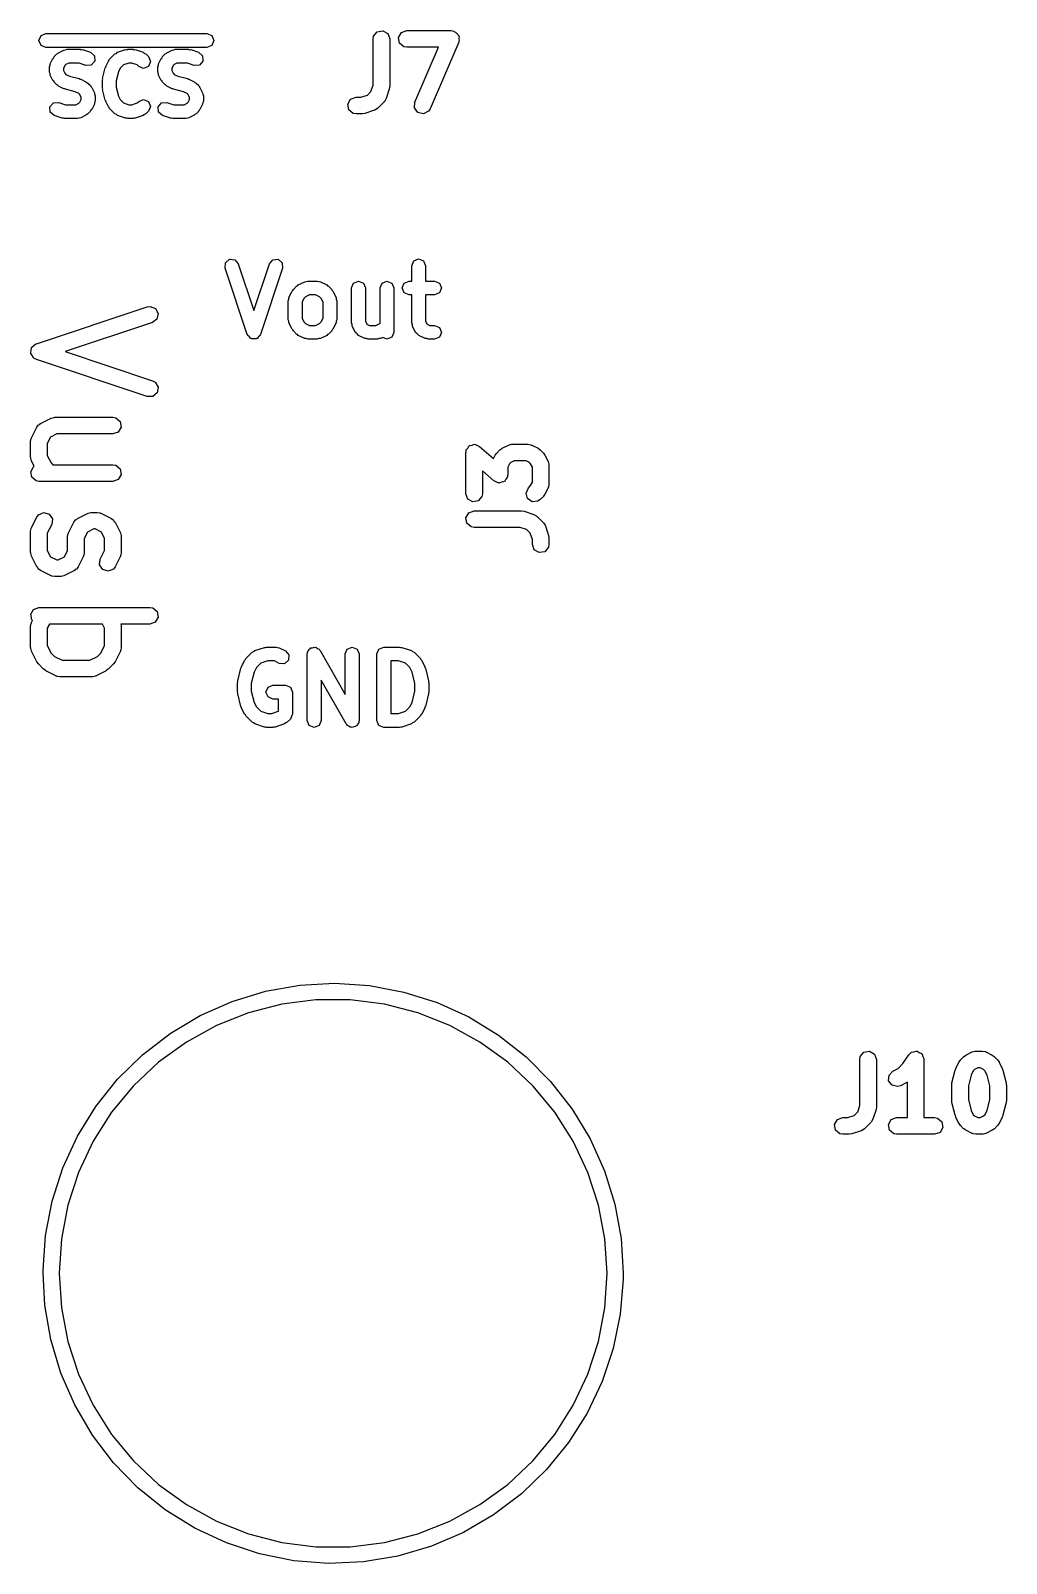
# Model space of a CAD drawing. Extents: x 83.3 to 116.7, y -116.6 to -83.3.
# Drawn here: x 83.27 to 92.07, y -116.61 to -102.8 of the extents above; entities that cross this region are included whole.
import ezdxf

# ---------------------------------------------------------------- set-up
doc = ezdxf.new("R2010")
doc.units = 0
doc.layers.add('BLACK', color=7, linetype='CONTINUOUS')

msp = doc.modelspace()

# ---------------------------------------------------------------- linework, layer by layer
at = {"layer": 'BLACK', "linetype": 'CONTINUOUS'}
for p, q in [((86.3645, -102.846), (86.3975, -102.806)), ((86.3975, -102.806), (86.448, -102.798)), ((86.448, -102.798), (86.4925, -102.823)), ((86.6154, -102.814), (86.6636, -102.796)), ((86.6636, -102.796), (87.0636, -102.796)), ((87.0636, -102.796), (87.0892, -102.801)), ((87.0892, -102.801), (87.096, -102.807)), ((87.096, -102.807), (87.1046, -102.809)), ((87.1046, -102.809), (87.1151, -102.823)), ((83.3478, -102.885), (83.3661, -102.841)), ((83.3661, -102.93), (83.3478, -102.885)), ((83.3661, -102.841), (83.4103, -102.823)), ((83.4103, -102.948), (83.3661, -102.93)), ((83.4103, -102.823), (84.8627, -102.823)), ((84.8627, -102.948), (83.4103, -102.948)), ((84.8627, -102.823), (84.9069, -102.841)), ((84.9069, -102.93), (84.8627, -102.948)), ((84.9069, -102.841), (84.9252, -102.885)), ((84.9252, -102.885), (84.9069, -102.93)), ((86.36, -102.871), (86.3645, -102.846)), ((86.36, -103.288), (86.36, -102.871)), ((86.4925, -102.823), (86.51, -102.871)), ((86.51, -102.871), (86.51, -103.3)), ((86.5897, -102.858), (86.6154, -102.814)), ((86.5986, -102.909), (86.5897, -102.858)), ((86.6379, -102.942), (86.5986, -102.909)), ((86.6636, -102.946), (86.6379, -102.942)), ((86.9498, -102.946), (86.6636, -102.946)), ((86.7375, -103.442), (86.9498, -102.946)), ((87.1325, -102.901), (86.8754, -103.501)), ((87.1151, -102.823), (87.1285, -102.834)), ((87.1285, -102.834), (87.1301, -102.843)), ((87.1301, -102.843), (87.1354, -102.85)), ((87.133, -102.892), (87.1325, -102.901)), ((87.1374, -102.884), (87.133, -102.892)), ((87.1354, -102.85), (87.1344, -102.867)), ((87.1344, -102.867), (87.1374, -102.884)), ((83.4496, -103.094), (83.4734, -103.046)), ((83.4734, -103.046), (83.4812, -103.04)), ((83.4812, -103.04), (83.4851, -103.03)), ((83.4851, -103.03), (83.509, -103.006)), ((83.509, -103.006), (83.5185, -103.002)), ((83.5185, -103.002), (83.5252, -102.995)), ((83.5252, -102.995), (83.5728, -102.971)), ((83.5728, -102.971), (83.5873, -102.97)), ((83.5873, -102.97), (83.6008, -102.964)), ((83.6155, -103.089), (83.5902, -103.102)), ((83.6008, -102.964), (83.7198, -102.964)), ((83.7097, -103.089), (83.6155, -103.089)), ((83.7715, -103.11), (83.7097, -103.089)), ((83.7198, -102.964), (83.7293, -102.968)), ((83.7293, -102.968), (83.7396, -102.967)), ((83.7396, -102.967), (83.811, -102.991)), ((83.811, -102.991), (83.8471, -103.022)), ((83.8505, -103.07), (83.8192, -103.106)), ((83.8471, -103.022), (83.8505, -103.07)), ((83.9496, -103.118), (83.9734, -103.07)), ((83.9734, -103.07), (83.9812, -103.063)), ((83.9812, -103.063), (83.9851, -103.054)), ((83.9851, -103.054), (84.0328, -103.006)), ((84.0328, -103.006), (84.0462, -103.001)), ((84.0462, -103.001), (84.0572, -102.991)), ((84.0572, -102.991), (84.1286, -102.967)), ((84.1585, -103.089), (84.1107, -103.105)), ((84.1286, -102.967), (84.1389, -102.968)), ((84.1389, -102.968), (84.1484, -102.964)), ((84.1484, -102.964), (84.196, -102.964)), ((84.1859, -103.089), (84.1585, -103.089)), ((84.2337, -103.105), (84.1859, -103.089)), ((84.196, -102.964), (84.2055, -102.968)), ((84.2055, -102.968), (84.2158, -102.967)), ((84.2158, -102.967), (84.2872, -102.991)), ((84.2872, -102.991), (84.2982, -103.001)), ((84.2982, -103.001), (84.3116, -103.006)), ((84.3116, -103.006), (84.3354, -103.03)), ((84.3354, -103.03), (84.3537, -103.074)), ((84.3537, -103.074), (84.3354, -103.118)), ((84.4258, -103.094), (84.4496, -103.046)), ((84.4496, -103.046), (84.4574, -103.04)), ((84.4574, -103.04), (84.4613, -103.03)), ((84.4613, -103.03), (84.4851, -103.006)), ((84.4851, -103.006), (84.4946, -103.002)), ((84.4946, -103.002), (84.5014, -102.995)), ((84.5014, -102.995), (84.549, -102.971)), ((84.549, -102.971), (84.5635, -102.97)), ((84.5635, -102.97), (84.577, -102.964)), ((84.5917, -103.089), (84.5664, -103.102)), ((84.577, -102.964), (84.696, -102.964)), ((84.6859, -103.089), (84.5917, -103.089)), ((84.7477, -103.11), (84.6859, -103.089)), ((84.696, -102.964), (84.7055, -102.968)), ((84.7055, -102.968), (84.7158, -102.967)), ((84.7158, -102.967), (84.7872, -102.991)), ((84.7872, -102.991), (84.8233, -103.022)), ((84.8267, -103.07), (84.7954, -103.106)), ((84.8233, -103.022), (84.8267, -103.07)), ((83.443, -103.122), (83.4486, -103.108)), ((83.443, -103.169), (83.443, -103.122)), ((83.4486, -103.183), (83.443, -103.169)), ((83.4486, -103.108), (83.4496, -103.094)), ((83.4496, -103.197), (83.4486, -103.183)), ((83.4734, -103.245), (83.4496, -103.197)), ((83.5807, -103.111), (83.568, -103.137)), ((83.568, -103.137), (83.568, -103.155)), ((83.568, -103.155), (83.5807, -103.18)), ((83.5902, -103.102), (83.5807, -103.111)), ((83.5807, -103.18), (83.5902, -103.19)), ((83.5902, -103.19), (83.6226, -103.206)), ((83.6226, -103.206), (83.7112, -103.228)), ((83.8192, -103.106), (83.7715, -103.11)), ((83.9211, -103.226), (83.9449, -103.131)), ((83.9223, -103.234), (83.9211, -103.226)), ((83.9449, -103.131), (83.9491, -103.125)), ((83.9491, -103.125), (83.9496, -103.118)), ((84.0645, -103.167), (84.0442, -103.249)), ((84.0807, -103.135), (84.0645, -103.167)), ((84.1107, -103.105), (84.0807, -103.135)), ((84.2471, -103.118), (84.2337, -103.105)), ((84.2912, -103.137), (84.2471, -103.118)), ((84.3354, -103.118), (84.2912, -103.137)), ((84.4192, -103.122), (84.4248, -103.108)), ((84.4192, -103.169), (84.4192, -103.122)), ((84.4248, -103.183), (84.4192, -103.169)), ((84.4248, -103.108), (84.4258, -103.094)), ((84.4258, -103.197), (84.4248, -103.183)), ((84.4496, -103.245), (84.4258, -103.197)), ((84.5569, -103.111), (84.5442, -103.137)), ((84.5442, -103.137), (84.5442, -103.155)), ((84.5442, -103.155), (84.5569, -103.18)), ((84.5664, -103.102), (84.5569, -103.111)), ((84.5569, -103.18), (84.5664, -103.19)), ((84.5664, -103.19), (84.5988, -103.206)), ((84.5988, -103.206), (84.6874, -103.228)), ((84.7954, -103.106), (84.7477, -103.11)), ((83.4812, -103.252), (83.4734, -103.245)), ((83.4851, -103.261), (83.4812, -103.252)), ((83.509, -103.285), (83.4851, -103.261)), ((83.5185, -103.289), (83.509, -103.285)), ((83.5252, -103.297), (83.5185, -103.289)), ((83.5728, -103.321), (83.5252, -103.297)), ((83.5799, -103.321), (83.5728, -103.321)), ((83.5856, -103.325), (83.5799, -103.321)), ((83.6742, -103.348), (83.5856, -103.325)), ((83.7066, -103.364), (83.6742, -103.348)), ((83.7161, -103.373), (83.7066, -103.364)), ((83.7112, -103.228), (83.7169, -103.232)), ((83.7169, -103.232), (83.724, -103.233)), ((83.724, -103.233), (83.7716, -103.256)), ((83.7716, -103.256), (83.7783, -103.264)), ((83.7783, -103.264), (83.7878, -103.268)), ((83.7878, -103.268), (83.8116, -103.292)), ((83.8116, -103.292), (83.8156, -103.301)), ((83.8156, -103.301), (83.8233, -103.308)), ((83.8233, -103.308), (83.8471, -103.356)), ((83.8471, -103.356), (83.8482, -103.37)), ((83.9192, -103.241), (83.9223, -103.234)), ((83.9192, -103.312), (83.9192, -103.241)), ((83.9223, -103.32), (83.9192, -103.312)), ((83.9211, -103.328), (83.9223, -103.32)), ((83.9449, -103.423), (83.9211, -103.328)), ((84.0442, -103.249), (84.0442, -103.305)), ((84.0442, -103.305), (84.0645, -103.386)), ((84.4574, -103.252), (84.4496, -103.245)), ((84.4613, -103.261), (84.4574, -103.252)), ((84.4851, -103.285), (84.4613, -103.261)), ((84.4946, -103.289), (84.4851, -103.285)), ((84.5014, -103.297), (84.4946, -103.289)), ((84.549, -103.321), (84.5014, -103.297)), ((84.5561, -103.321), (84.549, -103.321)), ((84.5618, -103.325), (84.5561, -103.321)), ((84.6504, -103.348), (84.5618, -103.325)), ((84.6828, -103.364), (84.6504, -103.348)), ((84.6923, -103.373), (84.6828, -103.364)), ((84.6874, -103.228), (84.6931, -103.232)), ((84.6931, -103.232), (84.7001, -103.233)), ((84.7001, -103.233), (84.7478, -103.256)), ((84.7478, -103.256), (84.7545, -103.264)), ((84.7545, -103.264), (84.764, -103.268)), ((84.764, -103.268), (84.7878, -103.292)), ((84.7878, -103.292), (84.7918, -103.301)), ((84.7918, -103.301), (84.7995, -103.308)), ((84.7995, -103.308), (84.8233, -103.356)), ((84.8233, -103.356), (84.8244, -103.37)), ((86.3088, -103.377), (86.3409, -103.345)), ((86.3409, -103.345), (86.36, -103.288)), ((86.5062, -103.324), (86.4776, -103.409)), ((86.51, -103.3), (86.5061, -103.322)), ((86.5061, -103.322), (86.5062, -103.324)), ((83.4462, -103.483), (83.4776, -103.447)), ((83.4496, -103.531), (83.4462, -103.483)), ((83.4776, -103.447), (83.5253, -103.444)), ((83.5253, -103.444), (83.5871, -103.464)), ((83.5871, -103.464), (83.6813, -103.464)), ((83.6813, -103.464), (83.7066, -103.451)), ((83.7066, -103.451), (83.7161, -103.442)), ((83.7287, -103.399), (83.7161, -103.373)), ((83.7161, -103.442), (83.7287, -103.417)), ((83.7287, -103.417), (83.7287, -103.399)), ((83.8471, -103.459), (83.8233, -103.507)), ((83.8482, -103.445), (83.8471, -103.459)), ((83.8482, -103.37), (83.8537, -103.384)), ((83.8537, -103.431), (83.8482, -103.445)), ((83.8537, -103.384), (83.8537, -103.431)), ((83.9491, -103.428), (83.9449, -103.423)), ((83.9496, -103.436), (83.9491, -103.428)), ((83.9734, -103.483), (83.9496, -103.436)), ((83.9812, -103.49), (83.9734, -103.483)), ((83.9851, -103.499), (83.9812, -103.49)), ((84.0328, -103.547), (83.9851, -103.499)), ((84.0645, -103.386), (84.0807, -103.418)), ((84.0807, -103.418), (84.1107, -103.448)), ((84.1107, -103.448), (84.1585, -103.464)), ((84.1585, -103.464), (84.1859, -103.464)), ((84.1859, -103.464), (84.2337, -103.448)), ((84.2337, -103.448), (84.2471, -103.435)), ((84.2471, -103.435), (84.2912, -103.417)), ((84.2912, -103.417), (84.3354, -103.435)), ((84.3354, -103.435), (84.3537, -103.479)), ((84.3537, -103.479), (84.3354, -103.523)), ((84.4224, -103.483), (84.4538, -103.447)), ((84.4258, -103.531), (84.4224, -103.483)), ((84.4538, -103.447), (84.5015, -103.444)), ((84.5015, -103.444), (84.5633, -103.464)), ((84.5633, -103.464), (84.6574, -103.464)), ((84.6574, -103.464), (84.6828, -103.451)), ((84.6828, -103.451), (84.6923, -103.442)), ((84.7049, -103.399), (84.6923, -103.373)), ((84.6923, -103.442), (84.7049, -103.417)), ((84.7049, -103.417), (84.7049, -103.399)), ((84.8233, -103.459), (84.7995, -103.507)), ((84.8244, -103.445), (84.8233, -103.459)), ((84.8244, -103.37), (84.8299, -103.384)), ((84.8299, -103.431), (84.8244, -103.445)), ((84.8299, -103.384), (84.8299, -103.431)), ((86.1326, -103.458), (86.1582, -103.414)), ((86.1415, -103.509), (86.1326, -103.458)), ((86.1582, -103.414), (86.2064, -103.396)), ((86.2064, -103.396), (86.2514, -103.396)), ((86.2514, -103.396), (86.3088, -103.377)), ((86.4023, -103.496), (86.381, -103.511)), ((86.4595, -103.439), (86.4023, -103.496)), ((86.4614, -103.435), (86.4595, -103.439)), ((86.4652, -103.432), (86.4614, -103.435)), ((86.4776, -103.409), (86.4652, -103.432)), ((86.7346, -103.493), (86.7375, -103.442)), ((86.7654, -103.534), (86.7346, -103.493)), ((86.8754, -103.501), (86.8611, -103.523)), ((83.4858, -103.562), (83.4496, -103.531)), ((83.5572, -103.586), (83.4858, -103.562)), ((83.5675, -103.585), (83.5572, -103.586)), ((83.577, -103.589), (83.5675, -103.585)), ((83.696, -103.589), (83.577, -103.589)), ((83.7094, -103.584), (83.696, -103.589)), ((83.724, -103.583), (83.7094, -103.584)), ((83.7716, -103.559), (83.724, -103.583)), ((83.7783, -103.551), (83.7716, -103.559)), ((83.7878, -103.547), (83.7783, -103.551)), ((83.8116, -103.523), (83.7878, -103.547)), ((83.8156, -103.514), (83.8116, -103.523)), ((83.8233, -103.507), (83.8156, -103.514)), ((84.0462, -103.553), (84.0328, -103.547)), ((84.0572, -103.562), (84.0462, -103.553)), ((84.1286, -103.586), (84.0572, -103.562)), ((84.1389, -103.585), (84.1286, -103.586)), ((84.1484, -103.589), (84.1389, -103.585)), ((84.196, -103.589), (84.1484, -103.589)), ((84.2055, -103.585), (84.196, -103.589)), ((84.2158, -103.586), (84.2055, -103.585)), ((84.2872, -103.562), (84.2158, -103.586)), ((84.2982, -103.553), (84.2872, -103.562)), ((84.3116, -103.547), (84.2982, -103.553)), ((84.3354, -103.523), (84.3116, -103.547)), ((84.462, -103.562), (84.4258, -103.531)), ((84.5334, -103.586), (84.462, -103.562)), ((84.5436, -103.585), (84.5334, -103.586)), ((84.5532, -103.589), (84.5436, -103.585)), ((84.6722, -103.589), (84.5532, -103.589)), ((84.6856, -103.584), (84.6722, -103.589)), ((84.7001, -103.583), (84.6856, -103.584)), ((84.7478, -103.559), (84.7001, -103.583)), ((84.7545, -103.551), (84.7478, -103.559)), ((84.764, -103.547), (84.7545, -103.551)), ((84.7878, -103.523), (84.764, -103.547)), ((84.7918, -103.514), (84.7878, -103.523)), ((84.7995, -103.507), (84.7918, -103.514)), ((86.1808, -103.542), (86.1415, -103.509)), ((86.2064, -103.546), (86.1808, -103.542)), ((86.2636, -103.546), (86.2064, -103.546)), ((86.2651, -103.546), (86.2636, -103.546)), ((86.2873, -103.543), (86.2651, -103.546)), ((86.373, -103.514), (86.2873, -103.543)), ((86.3765, -103.511), (86.373, -103.514)), ((86.381, -103.511), (86.3765, -103.511)), ((86.8153, -103.546), (86.7654, -103.534)), ((86.8611, -103.523), (86.8153, -103.546)), ((85.0298, -104.888), (85.066, -104.857)), ((85.066, -104.857), (85.1137, -104.861)), ((85.1137, -104.861), (85.145, -104.897)), ((85.4264, -104.897), (85.4578, -104.861)), ((85.4578, -104.861), (85.5055, -104.857)), ((85.5055, -104.857), (85.5416, -104.888)), ((86.7089, -104.916), (86.7272, -104.872)), ((86.7272, -104.872), (86.7714, -104.854)), ((86.7714, -104.854), (86.8156, -104.872)), ((86.8156, -104.872), (86.8339, -104.916)), ((85.0264, -104.936), (85.0298, -104.888)), ((85.2264, -105.536), (85.0264, -104.936)), ((85.145, -104.897), (85.2857, -105.319)), ((85.2857, -105.319), (85.4264, -104.897)), ((85.545, -104.936), (85.345, -105.536)), ((85.5416, -104.888), (85.545, -104.936)), ((86.7089, -105.054), (86.7089, -104.916)), ((86.8339, -104.916), (86.8339, -105.054)), ((85.6012, -105.203), (85.6298, -105.146)), ((85.6298, -105.146), (85.6376, -105.139)), ((85.6376, -105.139), (85.6415, -105.129)), ((85.6415, -105.129), (85.6701, -105.101)), ((85.6701, -105.101), (85.6796, -105.097)), ((85.6796, -105.097), (85.6863, -105.089)), ((85.6863, -105.089), (85.7435, -105.061)), ((85.7435, -105.061), (85.758, -105.059)), ((85.758, -105.059), (85.7714, -105.054)), ((85.7714, -105.054), (85.8571, -105.054)), ((85.8571, -105.054), (85.8706, -105.059)), ((85.8706, -105.059), (85.8851, -105.061)), ((85.8851, -105.061), (85.9422, -105.089)), ((85.9422, -105.089), (85.949, -105.097)), ((85.949, -105.097), (85.9585, -105.101)), ((85.9585, -105.101), (85.987, -105.129)), ((85.987, -105.129), (85.991, -105.139)), ((85.991, -105.139), (85.9988, -105.146)), ((85.9988, -105.146), (86.0273, -105.203)), ((86.1661, -105.116), (86.1844, -105.072)), ((86.1661, -105.431), (86.1661, -105.116)), ((86.1844, -105.072), (86.2286, -105.054)), ((86.2286, -105.054), (86.2728, -105.072)), ((86.2728, -105.072), (86.2911, -105.116)), ((86.2911, -105.116), (86.2911, -105.416)), ((86.4232, -105.116), (86.4415, -105.072)), ((86.4232, -105.433), (86.4232, -105.116)), ((86.4415, -105.072), (86.4857, -105.054)), ((86.4857, -105.054), (86.5299, -105.072)), ((86.5299, -105.072), (86.5482, -105.116)), ((86.5482, -105.116), (86.5482, -105.516)), ((86.6232, -105.116), (86.6415, -105.072)), ((86.6415, -105.161), (86.6232, -105.116)), ((86.6415, -105.072), (86.6857, -105.054)), ((86.6857, -105.179), (86.6415, -105.161)), ((86.6857, -105.054), (86.7089, -105.054)), ((86.8339, -105.054), (86.9143, -105.054)), ((86.9143, -105.054), (86.9585, -105.072)), ((86.9585, -105.161), (86.9143, -105.179)), ((86.9585, -105.072), (86.9768, -105.116)), ((86.9768, -105.116), (86.9585, -105.161)), ((83.3239, -105.619), (84.3239, -105.286)), ((84.3239, -105.286), (84.3497, -105.282)), ((84.3497, -105.282), (84.3974, -105.301)), ((85.5946, -105.231), (85.6002, -105.217)), ((85.5946, -105.402), (85.5946, -105.231)), ((85.6002, -105.217), (85.6012, -105.203)), ((85.7371, -105.211), (85.7196, -105.245)), ((85.7196, -105.245), (85.7196, -105.387)), ((85.7513, -105.196), (85.7371, -105.211)), ((85.7862, -105.179), (85.7513, -105.196)), ((85.8424, -105.179), (85.7862, -105.179)), ((85.8773, -105.196), (85.8424, -105.179)), ((85.8915, -105.211), (85.8773, -105.196)), ((85.9089, -105.245), (85.8915, -105.211)), ((85.9089, -105.387), (85.9089, -105.245)), ((86.0273, -105.203), (86.0284, -105.217)), ((86.0284, -105.217), (86.0339, -105.231)), ((86.0339, -105.231), (86.0339, -105.402)), ((86.7089, -105.179), (86.6857, -105.179)), ((86.7089, -105.431), (86.7089, -105.179)), ((86.9143, -105.179), (86.8339, -105.179)), ((86.8339, -105.179), (86.8339, -105.416)), ((84.3713, -105.428), (83.5848, -105.69)), ((84.4115, -105.396), (84.3713, -105.428)), ((84.3974, -105.301), (84.4218, -105.346)), ((84.4218, -105.346), (84.4115, -105.396)), ((85.6002, -105.416), (85.5946, -105.402)), ((85.6012, -105.43), (85.6002, -105.416)), ((85.6298, -105.487), (85.6012, -105.43)), ((85.7196, -105.387), (85.7371, -105.422)), ((85.7371, -105.422), (85.7513, -105.436)), ((85.7513, -105.436), (85.7862, -105.454)), ((85.8424, -105.454), (85.8773, -105.436)), ((85.8773, -105.436), (85.8915, -105.422)), ((85.8915, -105.422), (85.9089, -105.387)), ((86.0273, -105.43), (85.9988, -105.487)), ((86.0284, -105.416), (86.0273, -105.43)), ((86.0339, -105.402), (86.0284, -105.416)), ((86.1716, -105.444), (86.1661, -105.431)), ((86.2911, -105.416), (86.3037, -105.441)), ((86.3852, -105.454), (86.4201, -105.436)), ((86.4201, -105.436), (86.4232, -105.433)), ((86.7145, -105.444), (86.7089, -105.431)), ((86.8339, -105.416), (86.8466, -105.441)), ((85.2295, -105.54), (85.2264, -105.536)), ((85.2298, -105.544), (85.2295, -105.54)), ((85.2448, -105.557), (85.2298, -105.544)), ((85.2578, -105.572), (85.2448, -105.557)), ((85.2624, -105.573), (85.2578, -105.572)), ((85.2659, -105.576), (85.2624, -105.573)), ((85.2857, -105.574), (85.2659, -105.576)), ((85.3055, -105.576), (85.2857, -105.574)), ((85.309, -105.573), (85.3055, -105.576)), ((85.3137, -105.572), (85.309, -105.573)), ((85.3266, -105.557), (85.3137, -105.572)), ((85.3416, -105.544), (85.3266, -105.557)), ((85.3419, -105.54), (85.3416, -105.544)), ((85.345, -105.536), (85.3419, -105.54)), ((85.6376, -105.494), (85.6298, -105.487)), ((85.6415, -105.503), (85.6376, -105.494)), ((85.6701, -105.532), (85.6415, -105.503)), ((85.6796, -105.536), (85.6701, -105.532)), ((85.6863, -105.544), (85.6796, -105.536)), ((85.7435, -105.572), (85.6863, -105.544)), ((85.758, -105.573), (85.7435, -105.572)), ((85.7714, -105.579), (85.758, -105.573)), ((85.7862, -105.454), (85.8424, -105.454)), ((85.8706, -105.573), (85.8571, -105.579)), ((85.8851, -105.572), (85.8706, -105.573)), ((85.9422, -105.544), (85.8851, -105.572)), ((85.949, -105.536), (85.9422, -105.544)), ((85.9585, -105.532), (85.949, -105.536)), ((85.9871, -105.503), (85.9585, -105.532)), ((85.991, -105.494), (85.9871, -105.503)), ((85.9988, -105.487), (85.991, -105.494)), ((86.1727, -105.459), (86.1716, -105.444)), ((86.2012, -105.516), (86.1727, -105.459)), ((86.2162, -105.529), (86.2012, -105.516)), ((86.2292, -105.544), (86.2162, -105.529)), ((86.2863, -105.572), (86.2292, -105.544)), ((86.3008, -105.573), (86.2863, -105.572)), ((86.3143, -105.579), (86.3008, -105.573)), ((86.3037, -105.441), (86.329, -105.454)), ((86.329, -105.454), (86.3852, -105.454)), ((86.4134, -105.573), (86.4, -105.579)), ((86.428, -105.572), (86.4134, -105.573)), ((86.4469, -105.563), (86.428, -105.572)), ((86.4857, -105.579), (86.4469, -105.563)), ((86.5299, -105.561), (86.4857, -105.579)), ((86.5482, -105.516), (86.5299, -105.561)), ((86.7155, -105.459), (86.7145, -105.444)), ((86.7441, -105.516), (86.7155, -105.459)), ((86.7591, -105.529), (86.7441, -105.516)), ((86.772, -105.544), (86.7591, -105.529)), ((86.8292, -105.572), (86.772, -105.544)), ((86.8437, -105.573), (86.8292, -105.572)), ((86.8571, -105.579), (86.8437, -105.573)), ((86.8466, -105.441), (86.8719, -105.454)), ((86.8719, -105.454), (86.9143, -105.454)), ((86.9143, -105.454), (86.9585, -105.472)), ((86.9585, -105.561), (86.9143, -105.579)), ((86.9585, -105.472), (86.9768, -105.516)), ((86.9768, -105.516), (86.9585, -105.561)), ((83.2734, -105.701), (83.2782, -105.678)), ((83.2745, -105.703), (83.2734, -105.701)), ((83.2741, -105.706), (83.2745, -105.703)), ((83.2866, -105.726), (83.2741, -105.706)), ((83.2782, -105.678), (83.2817, -105.655)), ((83.2817, -105.655), (83.2833, -105.653)), ((83.2833, -105.653), (83.2837, -105.651)), ((83.2837, -105.651), (83.3023, -105.636)), ((83.3023, -105.636), (83.3201, -105.621)), ((83.3201, -105.621), (83.3222, -105.621)), ((83.3222, -105.621), (83.3239, -105.619)), ((83.5848, -105.69), (84.3713, -105.953)), ((85.8571, -105.579), (85.7714, -105.579)), ((86.4, -105.579), (86.3143, -105.579)), ((86.9143, -105.579), (86.8571, -105.579)), ((83.2979, -105.747), (83.2866, -105.726)), ((83.2999, -105.747), (83.2979, -105.747)), ((83.301, -105.749), (83.2999, -105.747)), ((83.3239, -105.762), (83.301, -105.749)), ((84.3239, -106.095), (83.3239, -105.762)), ((84.3713, -105.953), (84.3942, -105.965)), ((84.3942, -105.965), (84.4211, -106.009)), ((84.3752, -106.094), (84.3239, -106.095)), ((84.4136, -106.06), (84.3752, -106.094)), ((84.4211, -106.009), (84.4136, -106.06)), ((83.2805, -106.466), (83.3282, -106.371)), ((83.3282, -106.371), (83.3437, -106.35)), ((83.3437, -106.35), (83.354, -106.346)), ((83.354, -106.346), (83.3617, -106.338)), ((83.3617, -106.338), (83.4569, -106.29)), ((83.4569, -106.29), (83.4819, -106.283)), ((83.4819, -106.283), (83.4863, -106.284)), ((83.4863, -106.284), (83.4905, -106.282)), ((83.4905, -106.282), (84.0143, -106.282)), ((84.0143, -106.282), (84.0399, -106.287)), ((84.0399, -106.287), (84.0792, -106.32)), ((84.0881, -106.37), (84.0625, -106.415)), ((84.0792, -106.32), (84.0881, -106.37)), ((83.2726, -106.5), (83.2771, -106.474)), ((83.2726, -106.643), (83.2726, -106.5)), ((83.2771, -106.474), (83.28, -106.471)), ((83.28, -106.471), (83.2805, -106.466)), ((83.4511, -106.461), (83.4226, -106.518)), ((83.4226, -106.518), (83.4226, -106.625)), ((83.5082, -106.432), (83.4511, -106.461)), ((84.0143, -106.432), (83.5082, -106.432)), ((84.0625, -106.415), (84.0143, -106.432)), ((87.2139, -106.559), (87.2244, -106.542)), ((87.2244, -106.542), (87.2301, -106.54)), ((87.2301, -106.54), (87.2339, -106.535)), ((87.2339, -106.535), (87.2538, -106.532)), ((87.2538, -106.532), (87.273, -106.525)), ((87.273, -106.525), (87.2786, -106.527)), ((87.2786, -106.527), (87.2845, -106.526)), ((87.2845, -106.526), (87.302, -106.536)), ((87.302, -106.536), (87.3208, -106.544)), ((87.3208, -106.544), (87.4465, -106.654)), ((87.5236, -106.561), (87.5807, -106.533)), ((87.5807, -106.533), (87.6057, -106.525)), ((87.6057, -106.525), (87.6101, -106.527)), ((87.6101, -106.527), (87.6143, -106.525)), ((87.6143, -106.525), (87.7571, -106.525)), ((87.7571, -106.525), (87.7828, -106.53)), ((87.7828, -106.53), (87.7862, -106.532)), ((87.7862, -106.532), (87.7907, -106.533)), ((87.7907, -106.533), (87.8478, -106.561)), ((83.2742, -106.647), (83.2726, -106.643)), ((83.2731, -106.651), (83.2742, -106.647)), ((83.2805, -106.676), (83.2731, -106.651)), ((83.3054, -106.726), (83.2805, -106.676)), ((83.4226, -106.625), (83.4569, -106.694)), ((87.1964, -106.6), (87.1984, -106.589)), ((87.1964, -106.971), (87.1964, -106.6)), ((87.1979, -106.585), (87.1995, -106.583)), ((87.1984, -106.589), (87.1979, -106.585)), ((87.1995, -106.583), (87.201, -106.574)), ((87.201, -106.574), (87.2139, -106.559)), ((87.4465, -106.654), (87.4615, -106.624)), ((87.4615, -106.624), (87.4748, -106.606)), ((87.4748, -106.606), (87.4755, -106.604)), ((87.4755, -106.604), (87.5041, -106.576)), ((87.5041, -106.576), (87.5225, -106.563)), ((87.5225, -106.563), (87.5236, -106.561)), ((87.632, -106.675), (87.6016, -106.69)), ((87.7394, -106.675), (87.632, -106.675)), ((87.7699, -106.69), (87.7394, -106.675)), ((87.8478, -106.561), (87.8658, -106.575)), ((87.8658, -106.575), (87.8673, -106.576)), ((87.8673, -106.576), (87.8959, -106.604)), ((87.8959, -106.604), (87.9088, -106.622)), ((87.9088, -106.622), (87.9099, -106.624)), ((87.9099, -106.624), (87.9385, -106.681)), ((87.9385, -106.681), (87.9459, -106.706)), ((83.2738, -106.773), (83.2994, -106.728)), ((83.2827, -106.823), (83.2738, -106.773)), ((83.2994, -106.728), (83.3054, -106.726)), ((83.4569, -106.694), (83.4739, -106.711)), ((83.4739, -106.711), (84.0143, -106.711)), ((84.0143, -106.711), (84.0399, -106.715)), ((84.0399, -106.715), (84.0792, -106.748)), ((84.0881, -106.799), (84.0625, -106.843)), ((84.0792, -106.748), (84.0881, -106.799)), ((87.4506, -106.856), (87.3464, -106.765)), ((87.3464, -106.765), (87.3464, -106.971)), ((87.572, -106.817), (87.5705, -106.826)), ((87.5736, -106.815), (87.572, -106.817)), ((87.575, -106.8), (87.573, -106.811)), ((87.573, -106.811), (87.5736, -106.815)), ((87.5902, -106.702), (87.575, -106.732)), ((87.575, -106.732), (87.575, -106.8)), ((87.6016, -106.69), (87.5902, -106.702)), ((87.7812, -106.702), (87.7699, -106.69)), ((87.7964, -106.732), (87.7812, -106.702)), ((87.7964, -106.868), (87.7964, -106.732)), ((87.9459, -106.706), (87.9449, -106.71)), ((87.9449, -106.71), (87.9464, -106.714)), ((87.9464, -106.714), (87.9464, -106.886)), ((83.322, -106.856), (83.2827, -106.823)), ((83.3476, -106.861), (83.322, -106.856)), ((84.0143, -106.861), (83.3476, -106.861)), ((84.0625, -106.843), (84.0143, -106.861)), ((87.4695, -106.864), (87.4506, -106.856)), ((87.487, -106.874), (87.4695, -106.864)), ((87.4929, -106.873), (87.487, -106.874)), ((87.4984, -106.875), (87.4929, -106.873)), ((87.5176, -106.868), (87.4984, -106.875)), ((87.5375, -106.865), (87.5176, -106.868)), ((87.5413, -106.86), (87.5375, -106.865)), ((87.547, -106.858), (87.5413, -106.86)), ((87.5575, -106.841), (87.547, -106.858)), ((87.5705, -106.826), (87.5575, -106.841)), ((87.7396, -106.965), (87.7613, -106.918)), ((87.7613, -106.918), (87.7812, -106.898)), ((87.7812, -106.898), (87.7964, -106.868)), ((87.9385, -106.919), (87.9099, -106.976)), ((87.939, -106.915), (87.9385, -106.919)), ((87.9419, -106.911), (87.939, -106.915)), ((87.9464, -106.886), (87.9419, -106.911)), ((87.214, -107.02), (87.1964, -106.971)), ((87.2584, -107.045), (87.214, -107.02)), ((87.3089, -107.036), (87.2584, -107.045)), ((87.3419, -106.997), (87.3089, -107.036)), ((87.3464, -106.971), (87.3419, -106.997)), ((87.7528, -107.014), (87.7396, -106.965)), ((87.7949, -107.044), (87.7528, -107.014)), ((87.846, -107.039), (87.7949, -107.044)), ((87.8673, -107.024), (87.846, -107.039)), ((87.8959, -106.996), (87.8673, -107.024)), ((87.8966, -106.994), (87.8959, -106.996)), ((87.9099, -106.976), (87.8966, -106.994)), ((83.2805, -107.276), (83.3282, -107.181)), ((83.3282, -107.181), (83.3437, -107.16)), ((83.3437, -107.16), (83.3907, -107.139)), ((83.3907, -107.139), (83.4399, -107.154)), ((83.4399, -107.154), (83.4682, -107.197)), ((83.4682, -107.197), (83.4623, -107.248)), ((83.6139, -107.324), (83.6615, -107.228)), ((83.6615, -107.228), (83.677, -107.207)), ((83.677, -107.207), (83.6873, -107.203)), ((83.6873, -107.203), (83.695, -107.195)), ((83.695, -107.195), (83.7903, -107.147)), ((83.7903, -107.147), (83.8152, -107.14)), ((83.8152, -107.14), (83.8196, -107.141)), ((83.8196, -107.141), (83.8238, -107.139)), ((83.8238, -107.139), (83.8714, -107.139)), ((83.8714, -107.139), (83.8971, -107.144)), ((83.8971, -107.144), (83.9005, -107.147)), ((83.9005, -107.147), (83.905, -107.147)), ((83.905, -107.147), (84.0002, -107.195)), ((84.0002, -107.195), (84.0211, -107.21)), ((84.0211, -107.21), (84.0256, -107.221)), ((84.0256, -107.221), (84.0337, -107.228)), ((84.0337, -107.228), (84.0814, -107.324)), ((87.1976, -107.187), (87.2232, -107.143)), ((87.2065, -107.237), (87.1976, -107.187)), ((87.2232, -107.143), (87.2714, -107.125)), ((87.2714, -107.125), (87.7, -107.125)), ((87.7, -107.125), (87.7221, -107.129)), ((87.7221, -107.129), (87.7237, -107.129)), ((87.7237, -107.129), (87.8094, -107.157)), ((87.8094, -107.157), (87.8323, -107.17)), ((87.8323, -107.17), (87.8347, -107.174)), ((87.8347, -107.174), (87.8387, -107.176)), ((87.8387, -107.176), (87.8959, -107.233)), ((87.8959, -107.233), (87.9108, -107.254)), ((83.2726, -107.31), (83.2771, -107.284)), ((83.2726, -107.5), (83.2726, -107.31)), ((83.2771, -107.284), (83.28, -107.28)), ((83.28, -107.28), (83.2805, -107.276)), ((83.4623, -107.248), (83.4226, -107.327)), ((83.4226, -107.327), (83.4226, -107.482)), ((83.606, -107.357), (83.6105, -107.331)), ((83.606, -107.482), (83.606, -107.357)), ((83.6105, -107.331), (83.6134, -107.328)), ((83.6134, -107.328), (83.6139, -107.324)), ((83.7845, -107.318), (83.756, -107.375)), ((83.8415, -107.289), (83.7845, -107.318)), ((83.8537, -107.289), (83.8415, -107.289)), ((83.9108, -107.318), (83.8537, -107.289)), ((83.9393, -107.375), (83.9108, -107.318)), ((84.0814, -107.324), (84.0888, -107.349)), ((84.0888, -107.349), (84.0878, -107.353)), ((84.0878, -107.353), (84.0893, -107.357)), ((84.0893, -107.357), (84.0893, -107.5)), ((87.2458, -107.27), (87.2065, -107.237)), ((87.2714, -107.275), (87.2458, -107.27)), ((87.6878, -107.275), (87.2714, -107.275)), ((87.7452, -107.294), (87.6878, -107.275)), ((87.7773, -107.326), (87.7452, -107.294)), ((87.7964, -107.384), (87.7773, -107.326)), ((87.9108, -107.254), (87.9112, -107.258)), ((87.9112, -107.258), (87.914, -107.262)), ((87.914, -107.262), (87.9426, -107.348)), ((87.9426, -107.348), (87.9459, -107.37)), ((87.9459, -107.37), (87.9464, -107.371)), ((87.9464, -107.371), (87.9464, -107.429)), ((83.2742, -107.504), (83.2726, -107.5)), ((83.2731, -107.509), (83.2742, -107.504)), ((83.2805, -107.534), (83.2731, -107.509)), ((83.4226, -107.482), (83.4511, -107.539)), ((83.5774, -107.539), (83.606, -107.482)), ((83.756, -107.5), (83.7514, -107.526)), ((83.756, -107.375), (83.756, -107.5)), ((83.8996, -107.562), (83.9393, -107.482)), ((83.9393, -107.482), (83.9393, -107.375)), ((84.0893, -107.5), (84.0848, -107.526)), ((87.7964, -107.429), (87.7964, -107.384)), ((87.814, -107.477), (87.7964, -107.429)), ((87.8584, -107.502), (87.814, -107.477)), ((87.9089, -107.494), (87.8584, -107.502)), ((87.9419, -107.454), (87.9089, -107.494)), ((87.9464, -107.429), (87.9419, -107.454)), ((83.3282, -107.629), (83.2805, -107.534)), ((83.3363, -107.636), (83.3282, -107.629)), ((83.3408, -107.647), (83.3363, -107.636)), ((83.3617, -107.662), (83.3408, -107.647)), ((83.4511, -107.539), (83.5082, -107.568)), ((83.5082, -107.568), (83.5204, -107.568)), ((83.5204, -107.568), (83.5774, -107.539)), ((83.6849, -107.65), (83.6746, -107.654)), ((83.7004, -107.629), (83.6849, -107.65)), ((83.748, -107.534), (83.7004, -107.629)), ((83.7485, -107.529), (83.748, -107.534)), ((83.7514, -107.526), (83.7485, -107.529)), ((83.8937, -107.613), (83.8996, -107.562)), ((83.922, -107.655), (83.8937, -107.613)), ((84.0182, -107.65), (83.9712, -107.67)), ((84.0337, -107.629), (84.0182, -107.65)), ((84.0814, -107.534), (84.0337, -107.629)), ((84.0819, -107.529), (84.0814, -107.534)), ((84.0848, -107.526), (84.0819, -107.529)), ((83.4569, -107.71), (83.3617, -107.662)), ((83.4614, -107.71), (83.4569, -107.71)), ((83.4648, -107.713), (83.4614, -107.71)), ((83.4905, -107.718), (83.4648, -107.713)), ((83.5381, -107.718), (83.4905, -107.718)), ((83.5423, -107.716), (83.5381, -107.718)), ((83.5467, -107.717), (83.5423, -107.716)), ((83.5716, -107.71), (83.5467, -107.717)), ((83.6669, -107.662), (83.5716, -107.71)), ((83.6746, -107.654), (83.6669, -107.662)), ((83.9712, -107.67), (83.922, -107.655)), ((83.2738, -108.058), (83.2994, -108.014)), ((83.2827, -108.109), (83.2738, -108.058)), ((83.2994, -108.014), (83.3476, -107.996)), ((83.3476, -107.996), (84.3476, -107.996)), ((84.3476, -107.996), (84.3733, -108.001)), ((84.3733, -108.001), (84.4126, -108.034)), ((84.4126, -108.034), (84.4215, -108.084)), ((83.2726, -108.167), (83.2771, -108.141)), ((83.2726, -108.357), (83.2726, -108.167)), ((83.2771, -108.141), (83.28, -108.138)), ((83.28, -108.138), (83.2805, -108.133)), ((83.2805, -108.133), (83.2897, -108.115)), ((83.2897, -108.115), (83.2827, -108.109)), ((83.4416, -108.146), (83.4226, -108.184)), ((83.4226, -108.184), (83.4226, -108.339)), ((83.9203, -108.146), (83.4416, -108.146)), ((83.9393, -108.184), (83.9203, -108.146)), ((83.9393, -108.339), (83.9393, -108.184)), ((84.3476, -108.146), (84.0853, -108.146)), ((84.0853, -108.146), (84.0888, -108.158)), ((84.0888, -108.158), (84.0878, -108.162)), ((84.0878, -108.162), (84.0893, -108.167)), ((84.0893, -108.167), (84.0893, -108.357)), ((84.3958, -108.129), (84.3476, -108.146)), ((84.4215, -108.084), (84.3958, -108.129)), ((83.4226, -108.339), (83.4569, -108.408)), ((83.905, -108.408), (83.9393, -108.339)), ((83.2742, -108.361), (83.2726, -108.357)), ((83.2731, -108.366), (83.2742, -108.361)), ((83.2805, -108.391), (83.2731, -108.366)), ((83.3282, -108.486), (83.2805, -108.391)), ((83.4569, -108.408), (83.4873, -108.438)), ((83.4873, -108.438), (83.5558, -108.473)), ((83.5558, -108.473), (83.8061, -108.473)), ((83.8061, -108.473), (83.8746, -108.438)), ((83.8746, -108.438), (83.905, -108.408)), ((84.0814, -108.391), (84.0337, -108.486)), ((84.0819, -108.386), (84.0814, -108.391)), ((84.0848, -108.383), (84.0819, -108.386)), ((84.0893, -108.357), (84.0848, -108.383)), ((85.1727, -108.531), (85.2012, -108.474)), ((85.2012, -108.474), (85.209, -108.467)), ((85.209, -108.467), (85.2129, -108.458)), ((85.2129, -108.458), (85.2701, -108.401)), ((85.2701, -108.401), (85.2835, -108.395)), ((85.2835, -108.395), (85.2945, -108.386)), ((85.2945, -108.386), (85.3802, -108.357)), ((85.4101, -108.479), (85.348, -108.5)), ((85.3802, -108.357), (85.3905, -108.358)), ((85.3905, -108.358), (85.4, -108.354)), ((85.4, -108.354), (85.4857, -108.354)), ((85.471, -108.479), (85.4101, -108.479)), ((85.5149, -108.501), (85.471, -108.479)), ((85.4857, -108.354), (85.4992, -108.359)), ((85.4992, -108.359), (85.5137, -108.361)), ((85.5137, -108.361), (85.5708, -108.389)), ((85.5988, -108.473), (85.5626, -108.504)), ((85.5708, -108.389), (85.6021, -108.425)), ((85.6021, -108.425), (85.5988, -108.473)), ((85.7661, -108.416), (85.7694, -108.408)), ((85.7661, -109.016), (85.7661, -108.416)), ((85.7683, -108.4), (85.7782, -108.387)), ((85.7694, -108.408), (85.7683, -108.4)), ((85.7782, -108.387), (85.7844, -108.372)), ((85.7844, -108.372), (85.7923, -108.369)), ((85.7923, -108.369), (85.7976, -108.362)), ((85.7976, -108.362), (85.8136, -108.36)), ((85.8136, -108.36), (85.8286, -108.354)), ((85.8286, -108.354), (85.8365, -108.357)), ((85.8365, -108.357), (85.845, -108.356)), ((85.845, -108.356), (85.8578, -108.366)), ((85.8578, -108.366), (85.8728, -108.372)), ((85.8728, -108.372), (85.876, -108.38)), ((85.876, -108.38), (85.8828, -108.385)), ((85.8828, -108.385), (86.1089, -108.781)), ((86.1089, -108.416), (86.1272, -108.372)), ((86.1089, -108.781), (86.1089, -108.416)), ((86.1272, -108.372), (86.1714, -108.354)), ((86.1714, -108.354), (86.2156, -108.372)), ((86.2156, -108.372), (86.2339, -108.416)), ((86.2339, -108.416), (86.2339, -109.016)), ((86.3946, -108.416), (86.4129, -108.372)), ((86.3946, -109.016), (86.3946, -108.416)), ((86.4129, -108.372), (86.4571, -108.354)), ((86.4571, -108.354), (86.6, -108.354)), ((86.5196, -108.479), (86.5196, -108.954)), ((86.5899, -108.479), (86.5196, -108.479)), ((86.652, -108.5), (86.5899, -108.479)), ((86.6, -108.354), (86.6095, -108.358)), ((86.6095, -108.358), (86.6198, -108.357)), ((86.6198, -108.357), (86.7055, -108.386)), ((86.7055, -108.386), (86.7165, -108.395)), ((86.7165, -108.395), (86.7299, -108.401)), ((86.7299, -108.401), (86.7871, -108.458)), ((86.7871, -108.458), (86.791, -108.467)), ((86.791, -108.467), (86.7988, -108.474)), ((86.7988, -108.474), (86.8273, -108.531)), ((83.3293, -108.487), (83.3282, -108.486)), ((83.3422, -108.505), (83.3293, -108.487)), ((83.3898, -108.553), (83.3422, -108.505)), ((83.3913, -108.554), (83.3898, -108.553)), ((83.4093, -108.567), (83.3913, -108.554)), ((83.5046, -108.615), (83.4093, -108.567)), ((83.509, -108.615), (83.5046, -108.615)), ((83.5124, -108.618), (83.509, -108.615)), ((83.8573, -108.615), (83.8324, -108.622)), ((83.9526, -108.567), (83.8573, -108.615)), ((83.9537, -108.566), (83.9526, -108.567)), ((83.9721, -108.553), (83.9537, -108.566)), ((84.0197, -108.505), (83.9721, -108.553)), ((84.0204, -108.504), (84.0197, -108.505)), ((84.0337, -108.486), (84.0204, -108.504)), ((85.1394, -108.658), (85.1679, -108.544)), ((85.1679, -108.544), (85.1722, -108.538)), ((85.1722, -108.538), (85.1727, -108.531)), ((85.2875, -108.581), (85.2625, -108.681)), ((85.3085, -108.539), (85.2875, -108.581)), ((85.348, -108.5), (85.3085, -108.539)), ((85.5626, -108.504), (85.5149, -108.501)), ((86.6915, -108.539), (86.652, -108.5)), ((86.7125, -108.581), (86.6915, -108.539)), ((86.7375, -108.681), (86.7125, -108.581)), ((86.8273, -108.531), (86.8278, -108.538)), ((86.8278, -108.538), (86.8321, -108.544)), ((86.8321, -108.544), (86.8606, -108.658)), ((83.5381, -108.623), (83.5124, -108.618)), ((83.8238, -108.623), (83.5381, -108.623)), ((83.828, -108.621), (83.8238, -108.623)), ((83.8324, -108.622), (83.828, -108.621)), ((85.1375, -108.674), (85.1405, -108.666)), ((85.1375, -108.759), (85.1375, -108.674)), ((85.1405, -108.666), (85.1394, -108.658)), ((85.2625, -108.681), (85.2625, -108.752)), ((85.2625, -108.752), (85.2875, -108.852)), ((85.3946, -108.759), (85.4129, -108.715)), ((85.4129, -108.715), (85.4571, -108.697)), ((85.4571, -108.697), (85.5714, -108.697)), ((85.5714, -108.697), (85.6156, -108.715)), ((85.6156, -108.715), (85.6339, -108.759)), ((86.1172, -109.047), (85.8911, -108.652)), ((85.8911, -108.652), (85.8911, -109.016)), ((86.7125, -108.852), (86.7375, -108.752)), ((86.7375, -108.752), (86.7375, -108.681)), ((86.8606, -108.658), (86.8595, -108.666)), ((86.8595, -108.666), (86.8625, -108.674)), ((86.8625, -108.674), (86.8625, -108.759)), ((85.1405, -108.767), (85.1375, -108.759)), ((85.1394, -108.774), (85.1405, -108.767)), ((85.1679, -108.889), (85.1394, -108.774)), ((85.1722, -108.894), (85.1679, -108.889)), ((85.2875, -108.852), (85.3085, -108.894)), ((85.4129, -108.803), (85.3946, -108.759)), ((85.4571, -108.822), (85.4129, -108.803)), ((85.5089, -108.822), (85.4571, -108.822)), ((85.5089, -108.933), (85.5089, -108.822)), ((85.6339, -108.759), (85.6339, -108.959)), ((86.6915, -108.894), (86.7125, -108.852)), ((86.8321, -108.889), (86.8278, -108.894)), ((86.8606, -108.774), (86.8321, -108.889)), ((86.8625, -108.759), (86.8595, -108.767)), ((86.8595, -108.767), (86.8606, -108.774)), ((85.1727, -108.902), (85.1722, -108.894)), ((85.2012, -108.959), (85.1727, -108.902)), ((85.209, -108.965), (85.2012, -108.959)), ((85.2129, -108.975), (85.209, -108.965)), ((85.2701, -109.032), (85.2129, -108.975)), ((85.3085, -108.894), (85.348, -108.933)), ((85.348, -108.933), (85.4101, -108.954)), ((85.4101, -108.954), (85.447, -108.954)), ((85.447, -108.954), (85.5089, -108.933)), ((85.6156, -109.003), (85.5871, -109.032)), ((85.6286, -108.972), (85.6156, -109.003)), ((85.6339, -108.959), (85.6286, -108.972)), ((85.7844, -109.061), (85.7661, -109.016)), ((85.8911, -109.016), (85.8728, -109.061)), ((86.2339, -109.016), (86.2306, -109.024)), ((86.2306, -109.024), (86.2317, -109.033)), ((86.4129, -109.061), (86.3946, -109.016)), ((86.5196, -108.954), (86.5899, -108.954)), ((86.5899, -108.954), (86.652, -108.933)), ((86.652, -108.933), (86.6915, -108.894)), ((86.7871, -108.975), (86.7299, -109.032)), ((86.791, -108.965), (86.7871, -108.975)), ((86.7988, -108.959), (86.791, -108.965)), ((86.8273, -108.902), (86.7988, -108.959)), ((86.8278, -108.894), (86.8273, -108.902)), ((85.2835, -109.038), (85.2701, -109.032)), ((85.2945, -109.047), (85.2835, -109.038)), ((85.3802, -109.076), (85.2945, -109.047)), ((85.3905, -109.075), (85.3802, -109.076)), ((85.4, -109.079), (85.3905, -109.075)), ((85.4571, -109.079), (85.4, -109.079)), ((85.4666, -109.075), (85.4571, -109.079)), ((85.4769, -109.076), (85.4666, -109.075)), ((85.5626, -109.047), (85.4769, -109.076)), ((85.5736, -109.038), (85.5626, -109.047)), ((85.5871, -109.032), (85.5736, -109.038)), ((85.8286, -109.079), (85.7844, -109.061)), ((85.8728, -109.061), (85.8286, -109.079)), ((86.1239, -109.053), (86.1172, -109.047)), ((86.1272, -109.061), (86.1239, -109.053)), ((86.1422, -109.067), (86.1272, -109.061)), ((86.155, -109.077), (86.1422, -109.067)), ((86.1635, -109.076), (86.155, -109.077)), ((86.1714, -109.079), (86.1635, -109.076)), ((86.1864, -109.073), (86.1714, -109.079)), ((86.2024, -109.071), (86.1864, -109.073)), ((86.2077, -109.064), (86.2024, -109.071)), ((86.2156, -109.061), (86.2077, -109.064)), ((86.2218, -109.046), (86.2156, -109.061)), ((86.2317, -109.033), (86.2218, -109.046)), ((86.4571, -109.079), (86.4129, -109.061)), ((86.6, -109.079), (86.4571, -109.079)), ((86.6095, -109.075), (86.6, -109.079)), ((86.6198, -109.076), (86.6095, -109.075)), ((86.7055, -109.047), (86.6198, -109.076)), ((86.7165, -109.038), (86.7055, -109.047)), ((86.7299, -109.032), (86.7165, -109.038)), ((85.0885, -111.549), (85.3895, -111.457)), ((85.3895, -111.457), (85.6994, -111.402)), ((85.6994, -111.402), (86.0137, -111.385)), ((86.0137, -111.385), (86.3277, -111.406)), ((86.3277, -111.406), (86.6371, -111.464)), ((86.6371, -111.464), (86.9371, -111.559)), ((84.8006, -111.676), (85.0885, -111.549)), ((85.2368, -111.651), (84.9484, -111.765)), ((85.5372, -111.574), (85.2368, -111.651)), ((85.8449, -111.535), (85.5372, -111.574)), ((86.1551, -111.535), (85.8449, -111.535)), ((86.4628, -111.574), (86.1551, -111.535)), ((86.7632, -111.651), (86.4628, -111.574)), ((87.0516, -111.765), (86.7632, -111.651)), ((86.9371, -111.559), (87.2236, -111.689)), ((84.5302, -111.837), (84.8006, -111.676)), ((84.9484, -111.765), (84.6766, -111.915)), ((87.3234, -111.915), (87.0516, -111.765)), ((87.2236, -111.689), (87.4924, -111.853)), ((84.281, -112.029), (84.5302, -111.837)), ((84.6766, -111.915), (84.4256, -112.097)), ((87.5744, -112.097), (87.3234, -111.915)), ((87.4924, -111.853), (87.7396, -112.048)), ((84.0567, -112.25), (84.281, -112.029)), ((87.7396, -112.048), (87.9615, -112.271)), ((90.7493, -112.071), (90.7538, -112.046)), ((90.7493, -112.488), (90.7493, -112.071)), ((90.7538, -112.046), (90.7868, -112.006)), ((90.7868, -112.006), (90.8373, -111.998)), ((90.8373, -111.998), (90.8817, -112.023)), ((90.8817, -112.023), (90.8993, -112.071)), ((90.8993, -112.071), (90.8993, -112.5)), ((91.1374, -112.109), (91.1905, -112.03)), ((91.1905, -112.03), (91.2084, -112.011)), ((91.2084, -112.011), (91.2126, -112.01)), ((91.2126, -112.01), (91.2154, -112.006)), ((91.2154, -112.006), (91.2368, -112.003)), ((91.2368, -112.003), (91.2577, -111.997)), ((91.2577, -111.997), (91.2616, -111.998)), ((91.2616, -111.998), (91.2659, -111.998)), ((91.2659, -111.998), (91.2847, -112.008)), ((91.2847, -112.008), (91.3047, -112.017)), ((91.3047, -112.017), (91.3066, -112.021)), ((91.3066, -112.021), (91.3103, -112.023)), ((91.3103, -112.023), (91.3178, -112.044)), ((91.3178, -112.044), (91.3274, -112.063)), ((91.3274, -112.063), (91.3264, -112.067)), ((91.3264, -112.067), (91.3279, -112.071)), ((91.3279, -112.071), (91.3279, -112.596)), ((91.657, -112.076), (91.6855, -112.047)), ((91.6855, -112.047), (91.7039, -112.034)), ((91.7039, -112.034), (91.705, -112.033)), ((91.705, -112.033), (91.7622, -112.004)), ((91.7622, -112.004), (91.7871, -111.997)), ((91.7871, -111.997), (91.7915, -111.998)), ((91.7915, -111.998), (91.7957, -111.996)), ((91.7957, -111.996), (91.8529, -111.996)), ((91.8529, -111.996), (91.8785, -112.001)), ((91.8785, -112.001), (91.8819, -112.004)), ((91.8819, -112.004), (91.8864, -112.004)), ((91.8864, -112.004), (91.9435, -112.033)), ((91.9435, -112.033), (91.9615, -112.046)), ((91.9615, -112.046), (91.963, -112.047)), ((91.963, -112.047), (91.9916, -112.076)), ((84.4256, -112.097), (84.1995, -112.309)), ((87.8005, -112.309), (87.5744, -112.097)), ((91.0126, -112.213), (91.0479, -112.176)), ((91.0479, -112.176), (91.0941, -112.153)), ((91.0941, -112.153), (91.1374, -112.109)), ((91.5801, -112.282), (91.6087, -112.168)), ((91.6087, -112.168), (91.6139, -112.156)), ((91.6139, -112.156), (91.6143, -112.152)), ((91.6143, -112.152), (91.6429, -112.095)), ((91.6429, -112.095), (91.6563, -112.077)), ((91.6563, -112.077), (91.657, -112.076)), ((91.7716, -112.173), (91.7522, -112.212)), ((91.783, -112.162), (91.7716, -112.173)), ((91.8134, -112.146), (91.783, -112.162)), ((91.8352, -112.146), (91.8134, -112.146)), ((91.8656, -112.162), (91.8352, -112.146)), ((91.8769, -112.173), (91.8656, -112.162)), ((91.8964, -112.212), (91.8769, -112.173)), ((91.9916, -112.076), (92.0045, -112.094)), ((92.0045, -112.094), (92.0057, -112.095)), ((92.0057, -112.095), (92.0342, -112.152)), ((92.0342, -112.152), (92.0379, -112.165)), ((92.0379, -112.165), (92.0399, -112.168)), ((92.0399, -112.168), (92.0685, -112.282)), ((83.8605, -112.496), (84.0567, -112.25)), ((84.1995, -112.309), (84.0018, -112.548)), ((87.9982, -112.548), (87.8005, -112.309)), ((87.9615, -112.271), (88.1551, -112.519)), ((91.0095, -112.264), (91.0126, -112.213)), ((91.0401, -112.305), (91.0095, -112.264)), ((91.09, -112.317), (91.0401, -112.305)), ((91.115, -112.31), (91.09, -112.317)), ((91.1721, -112.281), (91.115, -112.31)), ((91.1732, -112.28), (91.1721, -112.281)), ((91.1779, -112.277), (91.1732, -112.28)), ((91.1779, -112.596), (91.1779, -112.277)), ((91.5779, -112.3), (91.5805, -112.285)), ((91.5779, -112.443), (91.5779, -112.3)), ((91.5805, -112.285), (91.5801, -112.282)), ((91.7522, -112.212), (91.7279, -112.309)), ((91.7279, -112.309), (91.7279, -112.434)), ((91.9207, -112.309), (91.8964, -112.212)), ((91.9207, -112.434), (91.9207, -112.309)), ((92.0685, -112.282), (92.0695, -112.297)), ((92.0695, -112.297), (92.0707, -112.3)), ((92.0707, -112.3), (92.0707, -112.443)), ((91.579, -112.446), (91.5779, -112.443)), ((91.5801, -112.461), (91.579, -112.446)), ((91.6087, -112.575), (91.5801, -112.461)), ((91.7279, -112.434), (91.7522, -112.531)), ((91.8964, -112.531), (91.9207, -112.434)), ((92.0685, -112.461), (92.0399, -112.575)), ((92.0707, -112.443), (92.0681, -112.458)), ((92.0681, -112.458), (92.0685, -112.461)), ((83.6954, -112.764), (83.8605, -112.496)), ((84.0018, -112.548), (83.8356, -112.81)), ((88.1644, -112.81), (87.9982, -112.548)), ((88.1551, -112.519), (88.3174, -112.788)), ((90.5219, -112.658), (90.5475, -112.614)), ((90.5475, -112.614), (90.5957, -112.596)), ((90.5957, -112.596), (90.6407, -112.596)), ((90.6407, -112.596), (90.6981, -112.577)), ((90.6981, -112.577), (90.7302, -112.545)), ((90.7302, -112.545), (90.7493, -112.488)), ((90.8669, -112.609), (90.8545, -112.632)), ((90.8954, -112.524), (90.8669, -112.609)), ((90.8993, -112.5), (90.8954, -112.522)), ((90.8954, -112.522), (90.8954, -112.524)), ((91.0076, -112.658), (91.0332, -112.614)), ((91.0332, -112.614), (91.0814, -112.596)), ((91.0814, -112.596), (91.1779, -112.596)), ((91.3279, -112.596), (91.4243, -112.596)), ((91.4243, -112.596), (91.4499, -112.601)), ((91.4499, -112.601), (91.4892, -112.634)), ((91.6107, -112.578), (91.6087, -112.575)), ((91.6143, -112.591), (91.6107, -112.578)), ((91.6429, -112.648), (91.6143, -112.591)), ((91.7522, -112.531), (91.7716, -112.57)), ((91.7716, -112.57), (91.783, -112.581)), ((91.783, -112.581), (91.8134, -112.596)), ((91.8134, -112.596), (91.8352, -112.596)), ((91.8352, -112.596), (91.8656, -112.581)), ((91.8656, -112.581), (91.8769, -112.57)), ((91.8769, -112.57), (91.8964, -112.531)), ((92.0342, -112.591), (92.0057, -112.648)), ((92.0346, -112.587), (92.0342, -112.591)), ((92.0399, -112.575), (92.0346, -112.587)), ((90.5308, -112.709), (90.5219, -112.658)), ((90.5701, -112.742), (90.5308, -112.709)), ((90.5957, -112.746), (90.5701, -112.742)), ((90.6529, -112.746), (90.5957, -112.746)), ((90.6544, -112.746), (90.6529, -112.746)), ((90.6766, -112.743), (90.6544, -112.746)), ((90.7623, -112.714), (90.6766, -112.743)), ((90.7658, -112.711), (90.7623, -112.714)), ((90.7703, -112.711), (90.7658, -112.711)), ((90.7916, -112.696), (90.7703, -112.711)), ((90.8487, -112.639), (90.7916, -112.696)), ((90.8506, -112.635), (90.8487, -112.639)), ((90.8545, -112.632), (90.8506, -112.635)), ((91.0165, -112.709), (91.0076, -112.658)), ((91.0558, -112.742), (91.0165, -112.709)), ((91.0814, -112.746), (91.0558, -112.742)), ((91.4243, -112.746), (91.0814, -112.746)), ((91.4725, -112.729), (91.4243, -112.746)), ((91.4981, -112.684), (91.4725, -112.729)), ((91.4892, -112.634), (91.4981, -112.684)), ((91.6441, -112.649), (91.6429, -112.648)), ((91.657, -112.667), (91.6441, -112.649)), ((91.6855, -112.696), (91.657, -112.667)), ((91.687, -112.697), (91.6855, -112.696)), ((91.705, -112.71), (91.687, -112.697)), ((91.7622, -112.739), (91.705, -112.71)), ((91.7666, -112.739), (91.7622, -112.739)), ((91.7701, -112.742), (91.7666, -112.739)), ((91.7957, -112.746), (91.7701, -112.742)), ((91.8529, -112.746), (91.7957, -112.746)), ((91.8571, -112.745), (91.8529, -112.746)), ((91.8614, -112.746), (91.8571, -112.745)), ((91.8864, -112.739), (91.8614, -112.746)), ((91.9435, -112.71), (91.8864, -112.739)), ((91.9447, -112.709), (91.9435, -112.71)), ((91.963, -112.696), (91.9447, -112.709)), ((91.9916, -112.667), (91.963, -112.696)), ((91.9923, -112.666), (91.9916, -112.667)), ((92.0057, -112.648), (91.9923, -112.666)), ((83.5636, -113.05), (83.6954, -112.764)), ((83.8356, -112.81), (83.7036, -113.091)), ((88.2964, -113.091), (88.1644, -112.81)), ((88.3174, -112.788), (88.4462, -113.076)), ((83.4672, -113.35), (83.5636, -113.05)), ((83.7036, -113.091), (83.6077, -113.386)), ((88.3923, -113.386), (88.2964, -113.091)), ((88.4462, -113.076), (88.5395, -113.376)), ((83.4074, -113.659), (83.4672, -113.35)), ((83.6077, -113.386), (83.5496, -113.69)), ((88.4504, -113.69), (88.3923, -113.386)), ((88.5395, -113.376), (88.5961, -113.686)), ((83.3851, -113.973), (83.4074, -113.659)), ((83.5496, -113.69), (83.5301, -114)), ((88.4699, -114), (88.4504, -113.69)), ((88.5961, -113.686), (88.615, -114)), ((83.3865, -114), (83.3851, -113.973)), ((83.4008, -114.287), (83.3865, -114)), ((83.5301, -114), (83.5496, -114.31)), ((88.4504, -114.31), (88.4699, -114)), ((88.615, -114), (88.6144, -114.055)), ((88.6144, -114.055), (88.5889, -114.368)), ((83.4541, -114.597), (83.4008, -114.287)), ((83.5496, -114.31), (83.6077, -114.614)), ((88.3923, -114.614), (88.4504, -114.31)), ((88.5889, -114.368), (88.5259, -114.677)), ((83.5443, -114.899), (83.4541, -114.597)), ((83.6077, -114.614), (83.7036, -114.909)), ((88.2964, -114.909), (88.3923, -114.614)), ((88.5259, -114.677), (88.4263, -114.975)), ((83.67, -115.187), (83.5443, -114.899)), ((83.7036, -114.909), (83.8356, -115.19)), ((88.1644, -115.19), (88.2964, -114.909)), ((88.4263, -114.975), (88.2915, -115.26)), ((83.8295, -115.459), (83.67, -115.187)), ((83.8356, -115.19), (84.0018, -115.452)), ((87.9982, -115.452), (88.1644, -115.19)), ((88.2915, -115.26), (88.1236, -115.526)), ((84.0205, -115.709), (83.8295, -115.459)), ((84.0018, -115.452), (84.1995, -115.691)), ((87.8005, -115.691), (87.9982, -115.452)), ((88.1236, -115.526), (87.9249, -115.77)), ((84.2401, -115.934), (84.0205, -115.709)), ((84.1995, -115.691), (84.4256, -115.903)), ((87.5744, -115.903), (87.8005, -115.691)), ((87.9249, -115.77), (87.6983, -115.988)), ((84.4852, -116.132), (84.2401, -115.934)), ((84.4256, -115.903), (84.6766, -116.085)), ((87.3234, -116.085), (87.5744, -115.903)), ((87.6983, -115.988), (87.4471, -116.178)), ((84.7522, -116.298), (84.4852, -116.132)), ((84.6766, -116.085), (84.9484, -116.235)), ((87.0516, -116.235), (87.3234, -116.085)), ((87.4471, -116.178), (87.175, -116.336)), ((85.0374, -116.431), (84.7522, -116.298)), ((84.9484, -116.235), (85.2368, -116.349)), ((85.2368, -116.349), (85.5372, -116.426)), ((86.4628, -116.426), (86.7632, -116.349)), ((86.7632, -116.349), (87.0516, -116.235)), ((87.175, -116.336), (86.8858, -116.46)), ((85.3364, -116.529), (85.0374, -116.431)), ((85.5372, -116.426), (85.8449, -116.465)), ((85.8449, -116.465), (86.1551, -116.465)), ((86.1551, -116.465), (86.4628, -116.426)), ((86.8858, -116.46), (86.5838, -116.549)), ((85.6451, -116.591), (85.3364, -116.529)), ((85.9589, -116.615), (85.6451, -116.591)), ((86.2733, -116.601), (85.9589, -116.615)), ((86.5838, -116.549), (86.2733, -116.601))]:
    msp.add_line(p, q, dxfattribs=at)

doc.saveas('drawing.dxf')
